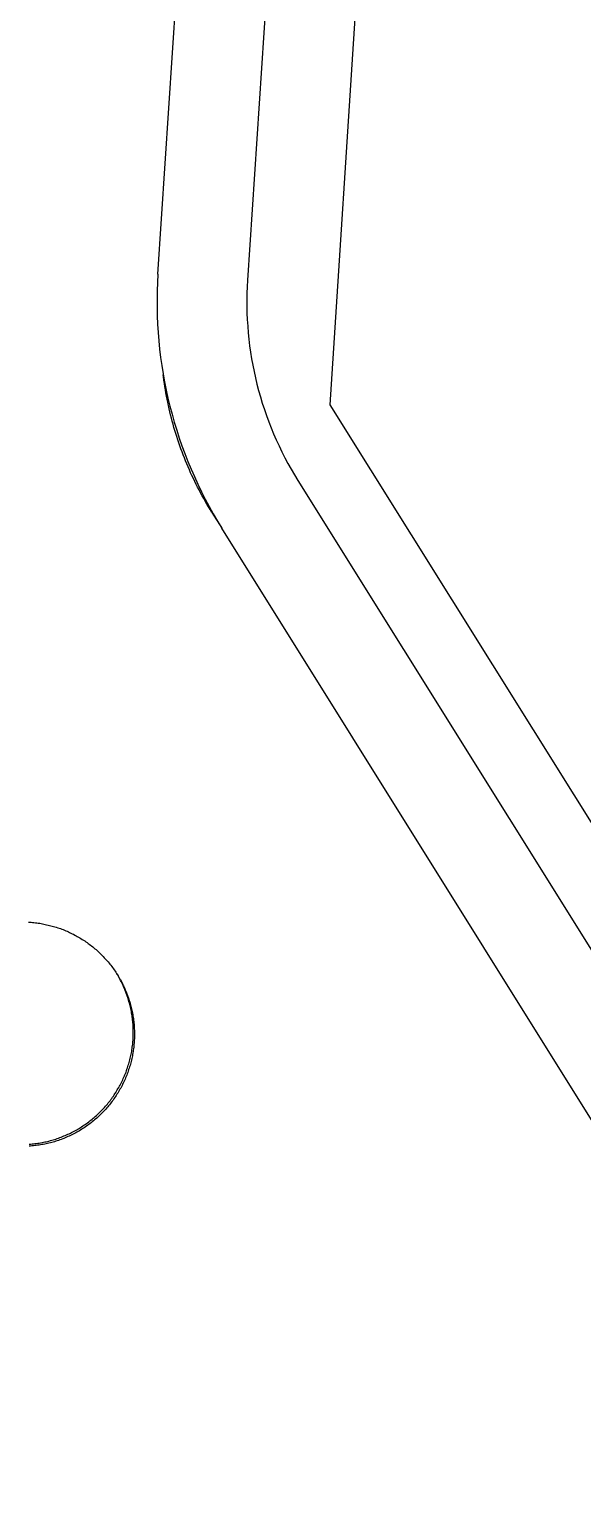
# Model space of a CAD drawing. Extents: x -79364 to 3230, y 28528 to 72157.
# Drawn here: x -66794.4 to -66745.1, y 55237.7 to 55368.9 of the extents above; entities that cross this region are included whole.
import ezdxf

# ---------------------------------------------------------------- set-up
doc = ezdxf.new("R2010")
doc.units = 0
doc.header["$LTSCALE"] = 500
doc.linetypes.add('CENTER', pattern=[7, 4, -1, 1, -1])
doc.layers.get('0').update_dxf_attribs({"linetype": 'CONTINUOUS'})
doc.layers.add('S0CO1', color=1, linetype='CONTINUOUS')

# ---------------------------------------------------------------- blocks, each defined once
blk = doc.blocks.new('PK65002M m platform_side')
at = {"linetype": 'Continuous'}
for p, q in [((-9772.55, 6197.33), (-9767.25, 6279.52)), ((-9775.59, 6274.31), (-9779.93, 6208.44)), ((-9787.91, 6208.97), (-9783.95, 6269.09)), ((-9721.05, 6114.9), (-9772.55, 6197.33)), ((-9775.43, 6190.57), (-9681.32, 6039.96)), ((-9783.1, 6187.74), (-9782.23, 6186.34)), ((-9729.34, 6101.7), (-9782.22, 6186.33))]:
    blk.add_line(p, q, dxfattribs=at)
for points in [[(-9783.1, 6187.74), (-9783.25, 6187.99), (-9783.4, 6188.23), (-9783.55, 6188.48), (-9783.69, 6188.73), (-9783.83, 6188.98), (-9783.97, 6189.23), (-9784.11, 6189.48), (-9784.24, 6189.74), (-9784.37, 6189.99), (-9784.5, 6190.24), (-9784.63, 6190.5), (-9784.75, 6190.76), (-9784.88, 6191.02), (-9785, 6191.28), (-9785.11, 6191.54), (-9785.23, 6191.81), (-9785.34, 6192.07), (-9785.45, 6192.33), (-9785.55, 6192.6), (-9785.66, 6192.87), (-9785.76, 6193.14), (-9785.86, 6193.41), (-9785.96, 6193.68), (-9786.05, 6193.95), (-9786.14, 6194.22), (-9786.23, 6194.49), (-9786.32, 6194.77), (-9786.4, 6195.04), (-9786.48, 6195.32), (-9786.56, 6195.59), (-9786.64, 6195.87), (-9786.71, 6196.15), (-9786.78, 6196.42), (-9786.85, 6196.7), (-9786.91, 6196.98), (-9786.97, 6197.26), (-9787.03, 6197.55), (-9787.09, 6197.83), (-9787.15, 6198.11), (-9787.2, 6198.39), (-9787.25, 6198.67), (-9787.29, 6198.96), (-9787.34, 6199.24), (-9787.38, 6199.53), (-9787.41, 6199.81), (-9787.44, 6199.99)], [(-9799.46, 6151.23), (-9799.34, 6151.22), (-9799.21, 6151.21), (-9799.08, 6151.2), (-9798.96, 6151.19), (-9798.83, 6151.17), (-9798.7, 6151.16), (-9798.58, 6151.14), (-9798.45, 6151.12), (-9798.33, 6151.1), (-9798.2, 6151.08), (-9798.08, 6151.05), (-9797.95, 6151.03), (-9797.83, 6151), (-9797.7, 6150.97), (-9797.58, 6150.94), (-9797.45, 6150.91), (-9797.33, 6150.88), (-9797.21, 6150.84), (-9797.09, 6150.81), (-9796.97, 6150.77), (-9796.84, 6150.73), (-9796.72, 6150.69), (-9796.6, 6150.65), (-9796.48, 6150.6), (-9796.36, 6150.56), (-9796.25, 6150.51), (-9796.13, 6150.46), (-9796.01, 6150.41)], [(-9796.01, 6150.41), (-9795.89, 6150.36), (-9795.78, 6150.3), (-9795.66, 6150.25), (-9795.55, 6150.19), (-9795.43, 6150.14), (-9795.32, 6150.08), (-9795.21, 6150.02), (-9795.1, 6149.95), (-9794.99, 6149.89), (-9794.88, 6149.83), (-9794.77, 6149.76), (-9794.66, 6149.69), (-9794.55, 6149.62), (-9794.44, 6149.55), (-9794.34, 6149.48), (-9794.23, 6149.41), (-9794.13, 6149.33), (-9794.03, 6149.26), (-9793.92, 6149.18), (-9793.82, 6149.1), (-9793.72, 6149.02), (-9793.62, 6148.94), (-9793.53, 6148.86), (-9793.43, 6148.78), (-9793.33, 6148.69), (-9793.24, 6148.61), (-9793.14, 6148.52), (-9793.05, 6148.43), (-9792.96, 6148.34), (-9792.87, 6148.25), (-9792.78, 6148.16), (-9792.69, 6148.06), (-9792.61, 6147.97), (-9792.52, 6147.87), (-9792.43, 6147.78), (-9792.35, 6147.68), (-9792.27, 6147.58), (-9792.19, 6147.48), (-9792.11, 6147.38), (-9792.03, 6147.28), (-9791.95, 6147.18), (-9791.88, 6147.07), (-9791.81, 6146.97), (-9791.73, 6146.86), (-9791.66, 6146.76), (-9791.59, 6146.65), (-9791.52, 6146.54)], [(-9791.52, 6146.54), (-9791.46, 6146.43), (-9791.39, 6146.32), (-9791.33, 6146.21), (-9791.26, 6146.1), (-9791.2, 6145.99), (-9791.14, 6145.88), (-9791.08, 6145.76), (-9791.03, 6145.65), (-9790.97, 6145.54), (-9790.92, 6145.42), (-9790.87, 6145.31), (-9790.82, 6145.19), (-9790.77, 6145.07), (-9790.72, 6144.95), (-9790.67, 6144.84), (-9790.63, 6144.72), (-9790.58, 6144.6), (-9790.54, 6144.48), (-9790.5, 6144.36), (-9790.46, 6144.23), (-9790.42, 6144.11), (-9790.39, 6143.99), (-9790.35, 6143.87), (-9790.32, 6143.75), (-9790.29, 6143.62), (-9790.26, 6143.5), (-9790.23, 6143.37), (-9790.21, 6143.25), (-9790.18, 6143.12), (-9790.16, 6143), (-9790.14, 6142.87), (-9790.12, 6142.75), (-9790.1, 6142.62), (-9790.08, 6142.49), (-9790.07, 6142.37), (-9790.05, 6142.24), (-9790.04, 6142.11), (-9790.03, 6141.99), (-9790.02, 6141.86), (-9790.02, 6141.73), (-9790.01, 6141.6), (-9790.01, 6141.48), (-9790, 6141.35), (-9790, 6141.22), (-9790, 6141.09), (-9790.01, 6140.97), (-9790.01, 6140.84), (-9790.02, 6140.71), (-9790.03, 6140.58), (-9790.03, 6140.45), (-9790.05, 6140.33), (-9790.06, 6140.2), (-9790.07, 6140.07), (-9790.09, 6139.95), (-9790.11, 6139.82), (-9790.12, 6139.69), (-9790.14, 6139.57), (-9790.17, 6139.44), (-9790.19, 6139.32), (-9790.22, 6139.19), (-9790.24, 6139.06), (-9790.27, 6138.94), (-9790.3, 6138.82), (-9790.33, 6138.69), (-9790.37, 6138.57), (-9790.4, 6138.45), (-9790.44, 6138.32), (-9790.48, 6138.2), (-9790.52, 6138.08), (-9790.56, 6137.96), (-9790.6, 6137.84), (-9790.65, 6137.72), (-9790.69, 6137.6), (-9790.74, 6137.48), (-9790.79, 6137.36), (-9790.84, 6137.24), (-9790.89, 6137.12), (-9790.94, 6137.01), (-9791, 6136.89), (-9791.06, 6136.78), (-9791.11, 6136.66), (-9791.17, 6136.55), (-9791.23, 6136.44), (-9791.3, 6136.33), (-9791.36, 6136.22), (-9791.42, 6136.11), (-9791.49, 6136), (-9791.56, 6135.89), (-9791.63, 6135.78), (-9791.7, 6135.68), (-9791.77, 6135.57), (-9791.84, 6135.47), (-9791.91, 6135.36), (-9791.99, 6135.26), (-9792.07, 6135.16), (-9792.15, 6135.06), (-9792.22, 6134.96), (-9792.31, 6134.86), (-9792.39, 6134.76), (-9792.47, 6134.67), (-9792.55, 6134.57), (-9792.64, 6134.48), (-9792.73, 6134.38), (-9792.82, 6134.29), (-9792.9, 6134.2), (-9792.99, 6134.11), (-9793.09, 6134.02), (-9793.18, 6133.93), (-9793.27, 6133.85), (-9793.37, 6133.76), (-9793.46, 6133.68), (-9793.56, 6133.6), (-9793.66, 6133.51), (-9793.76, 6133.43), (-9793.86, 6133.35), (-9793.96, 6133.28), (-9794.06, 6133.2), (-9794.16, 6133.13), (-9794.27, 6133.05), (-9794.37, 6132.98), (-9794.48, 6132.91), (-9794.59, 6132.84), (-9794.69, 6132.77), (-9794.8, 6132.7), (-9794.91, 6132.64), (-9795.02, 6132.57), (-9795.13, 6132.51), (-9795.24, 6132.45), (-9795.36, 6132.39), (-9795.47, 6132.33), (-9795.59, 6132.27), (-9795.7, 6132.22), (-9795.82, 6132.16), (-9795.93, 6132.11), (-9796.05, 6132.06), (-9796.17, 6132.01), (-9796.29, 6131.96), (-9796.4, 6131.91), (-9796.52, 6131.87), (-9796.64, 6131.82), (-9796.77, 6131.78), (-9796.89, 6131.74), (-9797.01, 6131.7), (-9797.13, 6131.66), (-9797.25, 6131.63), (-9797.38, 6131.59), (-9797.5, 6131.56), (-9797.62, 6131.53), (-9797.75, 6131.5), (-9797.87, 6131.47), (-9798, 6131.45), (-9798.13, 6131.42), (-9798.25, 6131.4), (-9798.38, 6131.38), (-9798.5, 6131.36), (-9798.63, 6131.34), (-9798.76, 6131.32), (-9798.89, 6131.31), (-9799.01, 6131.29), (-9799.14, 6131.28), (-9799.27, 6131.27), (-9799.4, 6131.26)], [(-9791.49, 6146.49), (-9791.56, 6146.6), (-9791.58, 6146.62)], [(-9790.11, 6141.11), (-9790.11, 6141.23), (-9790.11, 6141.36), (-9790.11, 6141.49), (-9790.11, 6141.62), (-9790.11, 6141.74), (-9790.12, 6141.87), (-9790.13, 6142), (-9790.13, 6142.13), (-9790.14, 6142.25), (-9790.15, 6142.38), (-9790.17, 6142.51), (-9790.18, 6142.63), (-9790.2, 6142.76), (-9790.22, 6142.89), (-9790.24, 6143.01), (-9790.26, 6143.14), (-9790.28, 6143.27), (-9790.31, 6143.39), (-9790.33, 6143.52), (-9790.36, 6143.64), (-9790.39, 6143.77), (-9790.42, 6143.89), (-9790.45, 6144.01), (-9790.49, 6144.14), (-9790.52, 6144.26), (-9790.56, 6144.38), (-9790.6, 6144.51), (-9790.64, 6144.63), (-9790.68, 6144.75), (-9790.73, 6144.87), (-9790.77, 6144.99), (-9790.82, 6145.11), (-9790.87, 6145.23), (-9790.91, 6145.35), (-9790.97, 6145.46), (-9791.02, 6145.58), (-9791.07, 6145.7), (-9791.13, 6145.81), (-9791.19, 6145.93), (-9791.24, 6146.04), (-9791.3, 6146.15), (-9791.37, 6146.27), (-9791.43, 6146.38), (-9791.49, 6146.49)], [(-9799.38, 6131.44), (-9799.25, 6131.45), (-9799.13, 6131.46), (-9799, 6131.47), (-9798.87, 6131.49), (-9798.75, 6131.5), (-9798.62, 6131.52), (-9798.49, 6131.54), (-9798.37, 6131.56), (-9798.24, 6131.58), (-9798.12, 6131.61), (-9797.99, 6131.64), (-9797.87, 6131.66), (-9797.75, 6131.69), (-9797.62, 6131.72), (-9797.5, 6131.76), (-9797.38, 6131.79), (-9797.25, 6131.82), (-9797.13, 6131.86), (-9797.01, 6131.9), (-9796.89, 6131.94), (-9796.77, 6131.98), (-9796.65, 6132.03), (-9796.53, 6132.07), (-9796.41, 6132.12), (-9796.29, 6132.17), (-9796.18, 6132.21), (-9796.06, 6132.27), (-9795.94, 6132.32), (-9795.83, 6132.37), (-9795.71, 6132.43), (-9795.6, 6132.48), (-9795.49, 6132.54), (-9795.37, 6132.6), (-9795.26, 6132.66), (-9795.15, 6132.73), (-9795.04, 6132.79), (-9794.93, 6132.85), (-9794.82, 6132.92), (-9794.71, 6132.99), (-9794.61, 6133.06), (-9794.5, 6133.13), (-9794.39, 6133.2), (-9794.29, 6133.28), (-9794.19, 6133.35), (-9794.08, 6133.43), (-9793.98, 6133.51), (-9793.88, 6133.58), (-9793.78, 6133.66), (-9793.68, 6133.75), (-9793.59, 6133.83), (-9793.49, 6133.91), (-9793.39, 6134), (-9793.3, 6134.08), (-9793.21, 6134.17), (-9793.11, 6134.26), (-9793.02, 6134.35), (-9792.93, 6134.44), (-9792.85, 6134.53), (-9792.76, 6134.63), (-9792.67, 6134.72), (-9792.59, 6134.82), (-9792.5, 6134.92), (-9792.42, 6135.01), (-9792.34, 6135.11), (-9792.26, 6135.21), (-9792.18, 6135.31), (-9792.1, 6135.41), (-9792.03, 6135.52), (-9791.95, 6135.62), (-9791.88, 6135.73), (-9791.81, 6135.83), (-9791.74, 6135.94), (-9791.67, 6136.05), (-9791.6, 6136.16), (-9791.53, 6136.27), (-9791.47, 6136.38), (-9791.4, 6136.49), (-9791.34, 6136.6), (-9791.28, 6136.71), (-9791.22, 6136.82), (-9791.16, 6136.94), (-9791.11, 6137.05), (-9791.05, 6137.17), (-9791, 6137.28), (-9790.95, 6137.4), (-9790.9, 6137.52), (-9790.85, 6137.63), (-9790.8, 6137.75), (-9790.75, 6137.87), (-9790.71, 6137.99), (-9790.67, 6138.11), (-9790.63, 6138.23), (-9790.59, 6138.35), (-9790.55, 6138.47), (-9790.51, 6138.59), (-9790.48, 6138.72), (-9790.44, 6138.84), (-9790.41, 6138.96), (-9790.38, 6139.09), (-9790.35, 6139.21), (-9790.33, 6139.34), (-9790.3, 6139.46), (-9790.28, 6139.59), (-9790.25, 6139.71), (-9790.23, 6139.84), (-9790.21, 6139.96), (-9790.2, 6140.09), (-9790.18, 6140.22), (-9790.16, 6140.34), (-9790.15, 6140.47), (-9790.14, 6140.6), (-9790.13, 6140.72), (-9790.12, 6140.85), (-9790.12, 6140.98), (-9790.11, 6141.11)]]:
    blk.add_lwpolyline(points, dxfattribs=at)
for radius in [38, 30]:
    blk.add_arc((-9749.99, 6206.47), radius, 176.23, 212, dxfattribs=at)

msp = doc.modelspace()

# ---------------------------------------------------------------- block references
at = {"layer": 'S0CO1', "color": 0, "linetype": 'CENTER'}
msp.add_blockref('PK65002M m platform_side', (-56995.028, 49138.088), dxfattribs=at)

doc.saveas('drawing.dxf')
